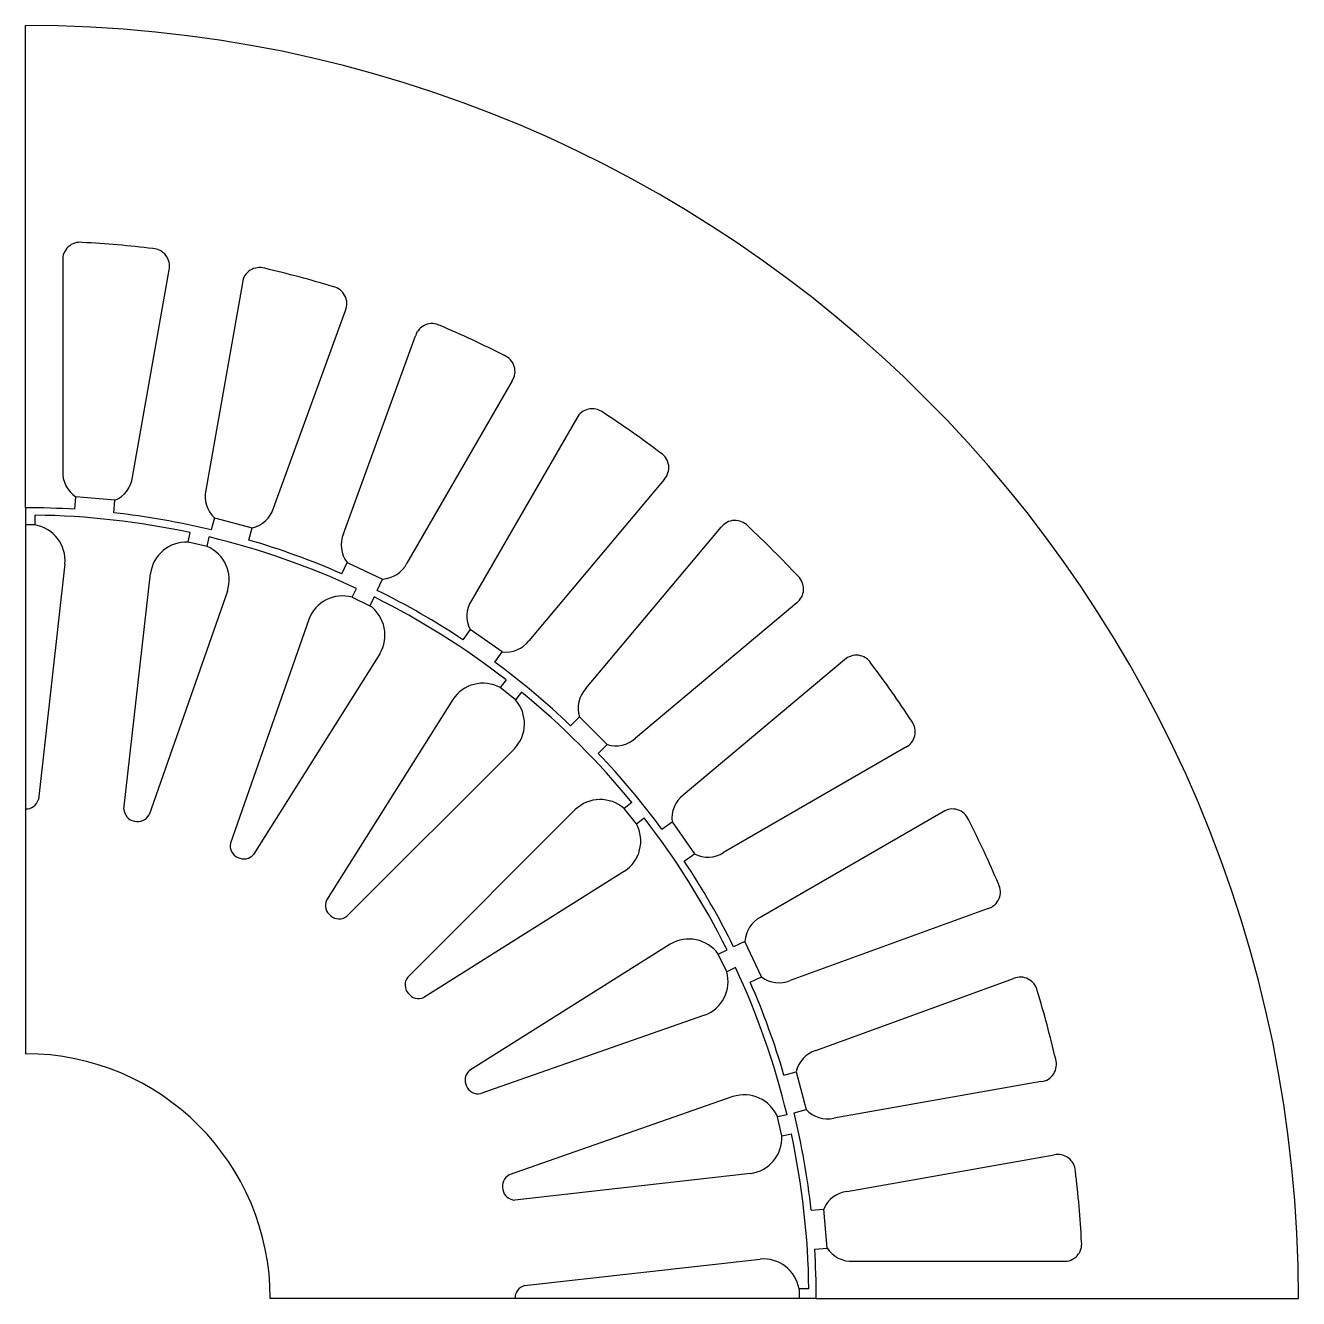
# Model space of a CAD drawing. Extents: x 0 to 65, y 0 to 65.
import ezdxf

# ---------------------------------------------------------------- set-up
doc = ezdxf.new("R2010")
doc.units = 0
for name, color, linetype in [('default', 7, 'CONTINUOUS'), ('layer 4', 7, 'CONTINUOUS'), ('layer 5', 7, 'CONTINUOUS')]:
    doc.layers.add(name, color=color, linetype=linetype)

msp = doc.modelspace()

# ---------------------------------------------------------------- linework, layer by layer
at = {"layer": 'default'}
for p, q in [((0, 40.375), (0, 39.5)), ((0.5, 39.5), (0, 39.5)), ((9.277041, 38.398392), (8.302113, 38.620913)), ((16.687923, 35.805212), (17.588892, 35.371328)), ((25.018763, 30.570599), (24.236931, 31.194088)), ((31.194088, 24.236931), (30.570599, 25.018763)), ((35.805212, 16.687923), (35.371328, 17.588892)), ((38.620913, 8.302113), (38.398392, 9.277041)), ((39.5, 0.5), (39.5, 0)), ((40.375, 0), (39.5, 0))]:
    msp.add_line(p, q, dxfattribs=at)
at = {"layer": 'layer 4'}
for p, q in [((0.5, 39.5), (0.5, 39.996875)), ((0, 39.5), (0, 25)), ((8.302113, 38.620913), (8.412678, 39.10533)), ((9.277041, 38.398392), (9.387606, 38.882809)), ((2.012501, 37.51053), (0.657731, 25.486612)), ((5.030065, 24.993968), (6.384835, 37.017886)), ((10.308921, 36.122239), (6.312545, 24.701251)), ((16.687923, 35.805212), (16.903509, 36.252881)), ((17.804478, 35.818997), (17.588892, 35.371328)), ((14.462008, 34.669011), (10.465632, 23.248023)), ((18.08841, 32.922628), (11.650822, 22.677265)), ((24.546728, 31.582561), (24.236931, 31.194088)), ((21.813996, 30.581687), (15.376408, 20.336324)), ((25.328559, 30.959071), (25.018763, 30.570599)), ((24.960869, 28.072139), (16.404877, 19.516147)), ((0, 25), (0, 12.5)), ((28.072139, 24.960869), (19.516147, 16.404877)), ((30.959071, 25.328559), (30.570599, 25.018763)), ((31.194088, 24.236931), (31.582561, 24.546728)), ((30.581687, 21.813996), (20.336324, 15.376408)), ((32.922628, 18.08841), (22.677265, 11.650822)), ((35.371328, 17.588892), (35.818997, 17.804478)), ((36.252881, 16.903509), (35.805212, 16.687923)), ((34.669011, 14.462008), (23.248023, 10.465632)), ((36.122239, 10.308921), (24.701251, 6.312545)), ((38.882809, 9.387606), (38.398392, 9.277041)), ((38.620913, 8.302113), (39.10533, 8.412678)), ((37.017886, 6.384835), (24.993968, 5.030065)), ((25.486612, 0.657731), (37.51053, 2.012501)), ((25, 0), (12.5, 0)), ((39.5, 0), (25, 0)), ((39.996875, 0.5), (39.5, 0.5))]:
    msp.add_line(p, q, dxfattribs=at)
for centre, radius, start, end in [((0, 0), 40, 77.859073, 89.283784), ((0.170688, 37.679962), 1.84959, 354.744026, 79.744026), ((8.218172, 36.773229), 1.84959, 87.398831, 172.398831), ((8.550988, 36.697265), 1.84959, 341.886883, 66.886883), ((0, 0), 40, 65.00193, 76.426641), ((16.194939, 34.022532), 1.84959, 74.541688, 159.541688), ((0, 0), 40, 52.144787, 63.569498), ((16.502507, 33.874414), 1.84959, 329.02974, 54.02974), ((23.359623, 29.565803), 1.84959, 61.684546, 146.684546), ((23.626521, 29.352959), 1.84959, 316.172597, 41.172597), ((0, 0), 40, 39.287644, 50.712356), ((0.038905, 25.635233), 0.636423, 266.495314, 346.495314), ((29.352959, 23.626521), 1.84959, 48.827403, 133.827403), ((5.666447, 25.001161), 0.636423, 180.647543, 260.647543), ((5.742305, 24.983847), 0.636423, 253.638172, 333.638172), ((29.565803, 23.359623), 1.84959, 303.315454, 28.315454), ((0, 0), 40, 26.430502, 37.855213), ((11.087659, 23.113427), 0.636423, 167.7904, 247.7904), ((11.157762, 23.079666), 0.636423, 240.781029, 320.781029), ((15.952889, 20.066688), 0.636423, 154.933257, 234.933257), ((16.013723, 20.018175), 0.636423, 227.923886, 307.923886), ((33.874414, 16.502507), 1.84959, 35.97026, 120.97026), ((0, 0), 40, 13.573359, 24.99807), ((20.018175, 16.013723), 0.636423, 142.076114, 222.076114), ((34.022532, 16.194939), 1.84959, 290.458312, 15.458312), ((20.066688, 15.952889), 0.636423, 215.066743, 295.066743), ((0, 0), 12.5, 0, 90), ((23.079666, 11.157762), 0.636423, 129.218971, 209.218971), ((23.113427, 11.087659), 0.636423, 202.2096, 282.2096), ((36.697265, 8.550988), 1.84959, 23.113117, 108.113117), ((36.773229, 8.218172), 1.84959, 277.601169, 2.601169), ((0, 0), 40, 0.716216, 12.140927), ((24.983847, 5.742305), 0.636423, 116.361828, 196.361828), ((25.001161, 5.666447), 0.636423, 189.352457, 269.352457), ((37.679962, 0.170688), 1.84959, 10.255974, 95.255974), ((25.635233, 0.038905), 0.636423, 103.504686, 183.504686)]:
    msp.add_arc(centre, radius, start, end, dxfattribs=at)
at = {"layer": 'layer 5'}
for p, q in [((0, 40.375), (0, 65)), ((1.9, 53), (1.9, 42.25)), ((5.465501, 41.938059), (7.332219, 52.524742)), ((11.074488, 51.864879), (9.20777, 41.278196)), ((12.664935, 40.351852), (16.341652, 50.453547)), ((16.235767, 39.052175), (19.912484, 49.153871)), ((24.854552, 46.849346), (19.479552, 37.539573)), ((28.145448, 44.949346), (22.770448, 35.639573)), ((32.612259, 41.821652), (25.702292, 33.586674)), ((2.521639, 40.296178), (2.577191, 40.931138)), ((4.56958, 40.756827), (2.577191, 40.931138)), ((4.514028, 40.121867), (4.56958, 40.756827)), ((9.645655, 39.861778), (9.480687, 39.246111)), ((9.645655, 39.861778), (11.577507, 39.34414)), ((11.412539, 38.728472), (11.577507, 39.34414)), ((28.613261, 31.144081), (35.523228, 39.379059)), ((16.15167, 37.00357), (16.421041, 37.581238)), ((16.421041, 37.581238), (18.233657, 36.736001)), ((17.964286, 36.158333), (18.233657, 36.736001)), ((39.379059, 35.523228), (31.144081, 28.613261)), ((22.697482, 34.15881), (22.331892, 33.636694)), ((24.335786, 33.011657), (22.697482, 34.15881)), ((23.970196, 32.489541), (24.335786, 33.011657)), ((41.821652, 32.612259), (33.586674, 25.702292)), ((27.833571, 29.247785), (28.284271, 29.698485)), ((28.284271, 29.698485), (29.698485, 28.284271)), ((29.698485, 28.284271), (29.247785, 27.833571)), ((44.949346, 28.145448), (35.639573, 22.770448)), ((46.849346, 24.854552), (37.539573, 19.479552)), ((32.489541, 23.970196), (33.011657, 24.335786)), ((33.011657, 24.335786), (34.15881, 22.697482)), ((33.636694, 22.331892), (34.15881, 22.697482)), ((49.153871, 19.912484), (39.052175, 16.235767)), ((36.736001, 18.233657), (36.158333, 17.964286)), ((37.581238, 16.421041), (36.736001, 18.233657)), ((37.00357, 16.15167), (37.581238, 16.421041)), ((40.351852, 12.664935), (50.453547, 16.341652)), ((38.728472, 11.412539), (39.34414, 11.577507)), ((39.34414, 11.577507), (39.861778, 9.645655)), ((51.864879, 11.074488), (41.278196, 9.20777)), ((39.246111, 9.480687), (39.861778, 9.645655)), ((41.938059, 5.465501), (52.524742, 7.332219)), ((40.121867, 4.514028), (40.756827, 4.56958)), ((40.931138, 2.577191), (40.756827, 4.56958)), ((40.296178, 2.521639), (40.931138, 2.577191)), ((42.25, 1.9), (53, 1.9)), ((40.375, 0), (65, 0))]:
    msp.add_line(p, q, dxfattribs=at)
for centre, radius, start, end in [((0, 0), 65, 0, 90), ((2.785913, 53.042368), 0.886926, 82.738048, 182.738048), ((0, 0), 54, 85, 86.923621), ((0, 0), 54, 83.076379, 85), ((6.467122, 52.720304), 0.886926, 347.261952, 87.261952), ((11.954299, 51.752767), 0.886926, 72.738048, 172.738048), ((0, 0), 54, 75, 76.923621), ((0, 0), 54, 73.076379, 75), ((15.523656, 50.79636), 0.886926, 337.261952, 77.261952), ((20.75946, 48.890684), 0.886926, 62.738048, 162.738048), ((0, 0), 54, 65, 66.923621), ((0, 0), 54, 63.076379, 65), ((24.108513, 47.328995), 0.886926, 327.261952, 67.261952), ((28.933856, 44.543082), 0.886926, 52.738048, 152.738048), ((0, 0), 54, 55, 56.923621), ((0, 0), 54, 53.076379, 55), ((31.960844, 42.423562), 0.886926, 317.261952, 57.261952), ((3.380763, 42.177034), 1.48256, 177.178962, 237.178962), ((3.994563, 42.123333), 1.48256, 292.821038, 352.821038), ((10.653367, 40.949206), 1.48256, 167.178962, 227.178962), ((0, 0), 40.375, 86.419236, 90), ((11.248517, 40.789736), 1.48256, 282.821038, 342.821038), ((0, 0), 40.375, 76.419236, 83.580764), ((36.22911, 38.842061), 0.886926, 42.738048, 142.738048), ((17.602273, 38.477158), 1.48256, 157.178962, 217.178962), ((0, 0), 54, 45, 46.923621), ((0, 0), 40.375, 66.419236, 73.580764), ((0, 0), 54, 43.076379, 45), ((18.16069, 38.216764), 1.48256, 272.821038, 332.821038), ((38.842061, 36.22911), 0.886926, 307.261952, 47.261952), ((0, 0), 40.375, 56.419236, 63.580764), ((24.016343, 34.836001), 1.48256, 147.178962, 207.178962), ((24.52106, 34.482595), 1.48256, 262.821038, 322.821038), ((42.423562, 31.960844), 0.886926, 32.738048, 132.738048), ((0, 0), 40.375, 46.419236, 53.580764), ((0, 0), 54, 35, 36.923621), ((29.700689, 30.13637), 1.48256, 137.178962, 197.178962), ((0, 0), 54, 33.076379, 35), ((44.543082, 28.933856), 0.886926, 297.261952, 37.261952), ((30.13637, 29.700689), 1.48256, 252.821038, 312.821038), ((0, 0), 40.375, 36.419236, 43.580764), ((34.482595, 24.52106), 1.48256, 127.178962, 187.178962), ((47.328995, 24.108513), 0.886926, 22.738048, 122.738048), ((0, 0), 54, 25, 26.923621), ((34.836001, 24.016343), 1.48256, 242.821038, 302.821038), ((0, 0), 54, 23.076379, 25), ((0, 0), 40.375, 26.419236, 33.580764), ((48.890684, 20.75946), 0.886926, 287.261952, 27.261952), ((38.216764, 18.16069), 1.48256, 117.178962, 177.178962), ((38.477158, 17.602273), 1.48256, 232.821038, 292.821038), ((50.79636, 15.523656), 0.886926, 12.738048, 112.738048), ((0, 0), 40.375, 16.419236, 23.580764), ((0, 0), 54, 15, 16.923621), ((0, 0), 54, 13.076379, 15), ((40.789736, 11.248517), 1.48256, 107.178962, 167.178962), ((51.752767, 11.954299), 0.886926, 277.261952, 17.261952), ((0, 0), 40.375, 6.419236, 13.580764), ((40.949206, 10.653367), 1.48256, 222.821038, 282.821038), ((52.720304, 6.467122), 0.886926, 2.738048, 102.738048), ((0, 0), 54, 5, 6.923621), ((42.123333, 3.994563), 1.48256, 97.178962, 157.178962), ((0, 0), 54, 3.076379, 5), ((53.042368, 2.785913), 0.886926, 267.261952, 7.261952), ((0, 0), 40.375, 360, 3.580764), ((42.177034, 3.380763), 1.48256, 212.821038, 272.821038)]:
    msp.add_arc(centre, radius, start, end, dxfattribs=at)

doc.saveas('drawing.dxf')
